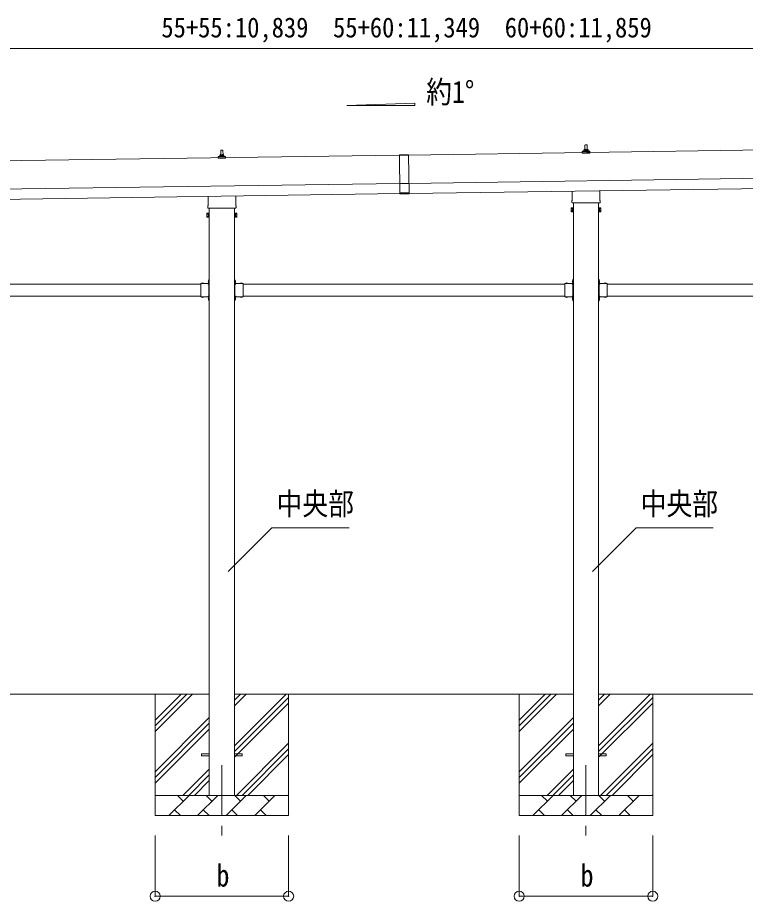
# Model space of a CAD drawing. Units: millimetres, scale not verified. Extents: x -13976 to 14131, y -9754 to 9646.
# Drawn here: x 3091 to 6688, y -704 to 3665 of the extents above; entities that cross this region are included whole.
import ezdxf
from ezdxf.enums import TextEntityAlignment as Align

# ---------------------------------------------------------------- set-up
doc = ezdxf.new("R2010")
doc.units = ezdxf.units.MM
doc.header["$LTSCALE"] = 50
doc.header["$PDMODE"] = 32
doc.header["$PDSIZE"] = 50
doc.linetypes.add('CHAIN1', pattern=[8, 5, -1, 1, -1])
doc.linetypes.add('USER8', pattern=[4, 3, -1])
for name, color, linetype, lineweight in [('0-1_壁線', 7, 'Continuous', 9), ('0-2_建具', 4, 'Continuous', 9), ('0-4_設備', 4, 'Continuous', 9), ('0-6_手摺', 5, 'Continuous', 5), ('0-7_ハッチ', 6, 'Continuous', 9)]:
    doc.layers.add(name, color=color, linetype=linetype, lineweight=lineweight)
doc.styles.add('ＭＳ ゴシック', font='')
doc.styles.get('ＭＳ ゴシック').set_extended_font_data('MS Gothic')

msp = doc.modelspace()

# ---------------------------------------------------------------- linework, layer by layer
at = {"layer": '0-1_壁線'}
for p, q in [((4038.2, 319.78), (2363.2, 319.78)), ((3770.7, 319.78), (3770.7, -280.22)), ((3770.7, 134.73), (3955.75, 319.78)), ((3770.7, 163.01), (3927.46, 319.78)), ((3770.7, 191.3), (3899.18, 319.78)), ((5838.2, 319.78), (4163.2, 319.78)), ((4163.2, 64.68), (4418.3, 319.78)), ((4163.2, 262.67), (4220.31, 319.78)), ((4163.2, 290.95), (4192.02, 319.78)), ((4430.7, 319.78), (4430.7, -280.22)), ((5570.7, 319.78), (5570.7, -280.22)), ((5570.7, 134.73), (5755.75, 319.78)), ((5570.7, 163.01), (5727.46, 319.78)), ((5570.7, 191.3), (5699.18, 319.78)), ((7638.2, 319.78), (5963.2, 319.78)), ((5963.2, 64.68), (6218.3, 319.78)), ((5963.2, 262.67), (6020.31, 319.78)), ((5963.2, 290.95), (5992.02, 319.78)), ((6230.7, 319.78), (6230.7, -280.22)), ((4163.2, 36.39), (4430.7, 303.89)), ((4163.2, 8.11), (4430.7, 275.61)), ((5963.2, 36.39), (6230.7, 303.89)), ((5963.2, 8.11), (6230.7, 275.61)), ((3770.7, -63.26), (4038.2, 204.24)), ((3770.7, -91.55), (4038.2, 175.95)), ((5570.7, -63.26), (5838.2, 204.24)), ((5570.7, -91.55), (5838.2, 175.95)), ((3770.7, -119.83), (4038.2, 147.67)), ((5570.7, -119.83), (5838.2, 147.67)), ((4172.86, -180.22), (4430.7, 77.62)), ((4201.14, -180.22), (4430.7, 49.34)), ((5972.86, -180.22), (6230.7, 77.62)), ((6001.14, -180.22), (6230.7, 49.34)), ((4229.42, -180.22), (4430.7, 21.05)), ((6029.42, -180.22), (6230.7, 21.05)), ((3908.3, -180.22), (4038.2, -50.32)), ((3936.58, -180.22), (4038.2, -78.61)), ((5708.3, -180.22), (5838.2, -50.32)), ((5736.58, -180.22), (5838.2, -78.61)), ((3964.87, -180.22), (4038.2, -106.89)), ((5764.87, -180.22), (5838.2, -106.89)), ((3770.7, -180.22), (4430.7, -180.22)), ((3838.57, -280.22), (3938.57, -180.22)), ((3910.01, -208.78), (3881.46, -180.22)), ((3979.99, -280.22), (4079.99, -180.22)), ((4051.43, -208.78), (4022.88, -180.22)), ((4121.41, -280.22), (4221.41, -180.22)), ((4192.86, -208.78), (4164.3, -180.22)), ((4262.83, -280.22), (4362.83, -180.22)), ((4334.28, -208.78), (4305.72, -180.22)), ((4427.41, -180.22), (4430.7, -176.94)), ((5570.7, -180.22), (6230.7, -180.22)), ((5638.57, -280.22), (5738.57, -180.22)), ((5710.01, -208.78), (5681.46, -180.22)), ((5779.99, -280.22), (5879.99, -180.22)), ((5851.43, -208.78), (5822.88, -180.22)), ((5921.41, -280.22), (6021.41, -180.22)), ((5992.86, -208.78), (5964.3, -180.22)), ((6062.83, -280.22), (6162.83, -180.22)), ((6134.28, -208.78), (6105.72, -180.22)), ((6227.41, -180.22), (6230.7, -176.94)), ((3867.12, -251.67), (3895.67, -280.22)), ((4008.54, -251.67), (4037.09, -280.22)), ((4149.96, -251.67), (4178.52, -280.22)), ((4291.38, -251.67), (4319.94, -280.22)), ((5667.12, -251.67), (5695.67, -280.22)), ((5808.54, -251.67), (5837.09, -280.22)), ((5949.96, -251.67), (5978.52, -280.22)), ((6091.38, -251.67), (6119.94, -280.22)), ((4430.7, -280.22), (3770.7, -280.22)), ((6230.7, -280.22), (5570.7, -280.22))]:
    msp.add_line(p, q, dxfattribs=at)
at = {"layer": '0-2_建具', "color": 7, "linetype": 'CHAIN1'}
for p, q in [((4100.7, -30.22), (4100.7, -379.22)), ((5900.7, -30.22), (5900.7, -379.22))]:
    msp.add_line(p, q, dxfattribs=at)
at = {"layer": '0-4_設備'}
for p, q in [((10388.09, 3062.44), (5023.14, 2985.8)), ((5894.92, 3011.18), (5895.65, 3034.71)), ((5896.65, 3035.68), (5905.2, 3035.68)), ((5906.2, 3034.71), (5906.92, 3011.18)), ((4978.14, 2985.16), (-386.81, 2908.51)), ((4082.67, 2969.97), (4082.67, 2977.68)), ((4083.06, 2978.47), (4118.79, 2978.47)), ((4083.44, 2978.66), (4090.16, 2980.29)), ((4090.54, 2980.47), (4111.31, 2980.47)), ((4090.92, 2981.26), (4090.92, 2985.47)), ((4091.92, 2985.47), (4109.92, 2985.47)), ((4094.92, 2985.47), (4095.65, 3009)), ((4096.65, 3009.97), (4105.2, 3009.97)), ((4106.2, 3009), (4106.92, 2985.47)), ((4110.92, 2981.26), (4110.92, 2985.47)), ((4118.41, 2978.66), (4111.69, 2980.29)), ((4119.17, 2969.97), (4119.17, 2977.68)), ((4978.13, 2986.16), (5023.12, 2986.8)), ((4978.13, 2986.16), (4980.87, 2794.18)), ((5023.14, 2985.8), (4978.14, 2985.16)), ((5023.12, 2986.8), (5025.86, 2794.82)), ((5882.67, 2995.68), (5882.67, 3003.4)), ((5919.17, 2995.68), (5882.67, 2995.68)), ((5883.06, 3004.18), (5918.79, 3004.18)), ((5883.44, 3004.37), (5890.16, 3006)), ((5890.54, 3006.18), (5911.31, 3006.18)), ((5890.92, 3006.97), (5890.92, 3011.18)), ((5891.92, 3011.18), (5909.92, 3011.18)), ((5910.92, 3006.97), (5910.92, 3011.18)), ((5918.41, 3004.37), (5911.69, 3006)), ((5919.17, 2995.68), (5919.17, 3003.4)), ((4119.17, 2969.97), (4082.67, 2969.97)), ((5025.14, 2845.81), (10390.09, 2922.45)), ((-384.81, 2768.53), (4980.14, 2845.17)), ((5025.14, 2845.31), (4980.15, 2844.67)), ((5025.85, 2795.82), (10390.8, 2872.46)), ((5025.79, 2799.82), (4980.8, 2799.17)), ((5832.62, 2761.7), (5832.62, 2807.34)), ((5969.22, 2809.29), (5969.22, 2761.7)), ((-384.1, 2718.53), (4980.85, 2795.17)), ((4032.62, 2735.98), (4032.62, 2781.63)), ((4169.22, 2783.58), (4169.22, 2735.98)), ((5025.86, 2794.82), (4980.87, 2794.18)), ((5830.92, 2752.92), (5830.92, 2758.42)), ((5970.92, 2758.42), (5970.92, 2752.92)), ((4030.92, 2727.21), (4030.92, 2732.71)), ((4168.86, 2723.71), (4032.99, 2723.71)), ((4038.2, 2723.71), (4038.2, -180.22)), ((4163.2, -180.22), (4163.2, 2723.71)), ((4170.92, 2732.71), (4170.92, 2727.21)), ((5826.92, 2723.42), (5827.68, 2724.74)), ((5826.92, 2723.42), (5826.92, 2706.42)), ((5833.92, 2719.83), (5827.68, 2719.83)), ((5833.92, 2710.02), (5827.68, 2710.02)), ((5968.86, 2749.42), (5832.99, 2749.42)), ((5838.2, 2749.42), (5838.2, -180.22)), ((5963.2, -180.22), (5963.2, 2749.42)), ((5967.92, 2719.83), (5974.17, 2719.83)), ((5967.92, 2710.02), (5974.17, 2710.02)), ((5974.92, 2723.42), (5974.17, 2724.74)), ((5974.92, 2723.42), (5974.92, 2706.42)), ((4026.92, 2697.71), (4027.68, 2699.02)), ((4026.92, 2697.71), (4026.92, 2680.71)), ((4026.92, 2680.71), (4027.68, 2679.39)), ((4033.92, 2694.12), (4027.68, 2694.12)), ((4033.92, 2684.3), (4027.68, 2684.3)), ((4033.92, 2679.39), (4027.68, 2679.39)), ((4036.42, 2680.01), (4033.92, 2680.01)), ((4165.42, 2680.01), (4167.92, 2680.01)), ((4167.92, 2694.12), (4174.17, 2694.12)), ((4167.92, 2684.3), (4174.17, 2684.3)), ((4167.92, 2679.39), (4174.17, 2679.39)), ((4174.92, 2697.71), (4174.17, 2699.02)), ((4174.92, 2680.71), (4174.17, 2679.39)), ((4174.92, 2697.71), (4174.92, 2680.71)), ((5826.92, 2706.42), (5827.68, 2705.11)), ((5833.92, 2705.11), (5827.68, 2705.11)), ((5836.42, 2705.72), (5833.92, 2705.72)), ((5965.42, 2705.72), (5967.92, 2705.72)), ((5967.92, 2705.11), (5974.17, 2705.11)), ((5974.92, 2706.42), (5974.17, 2705.11)), ((4035.69, 2366.68), (4036.2, 2366.68)), ((4036.2, 2370.78), (4038.2, 2370.78)), ((4036.2, 2370.78), (4036.2, 2350.78)), ((4036.2, 2366.68), (4036.2, 2354.88)), ((4038.2, 2363.78), (4036.2, 2363.78)), ((4038.2, 2370.78), (4038.2, 2350.78)), ((4165.2, 2370.78), (4163.2, 2370.78)), ((4163.2, 2370.78), (4163.2, 2350.78)), ((4163.2, 2363.78), (4165.2, 2363.78)), ((4165.2, 2370.78), (4165.2, 2350.78)), ((4165.71, 2366.68), (4165.2, 2366.68)), ((4165.2, 2366.68), (4165.2, 2354.88)), ((5835.69, 2366.68), (5836.2, 2366.68)), ((5836.2, 2370.78), (5838.2, 2370.78)), ((5836.2, 2370.78), (5836.2, 2350.78)), ((5836.2, 2366.68), (5836.2, 2354.88)), ((5838.2, 2363.78), (5836.2, 2363.78)), ((5838.2, 2370.78), (5838.2, 2350.78)), ((5965.2, 2370.78), (5963.2, 2370.78)), ((5963.2, 2370.78), (5963.2, 2350.78)), ((5963.2, 2363.78), (5965.2, 2363.78)), ((5965.2, 2370.78), (5965.2, 2350.78)), ((5965.71, 2366.68), (5965.2, 2366.68)), ((5965.2, 2366.68), (5965.2, 2354.88)), ((2405.2, 2347.78), (3996.2, 2347.78)), ((3996.2, 2350.78), (3996.2, 2284.78)), ((3996.2, 2350.78), (4036.2, 2350.78)), ((3999.3, 2351.29), (3999.3, 2350.78)), ((3999.3, 2350.78), (4011.1, 2350.78)), ((4038.2, 2357.78), (4036.2, 2357.78)), ((4036.2, 2346.78), (4036.2, 2288.78)), ((4163.2, 2357.78), (4165.2, 2357.78)), ((4205.2, 2350.78), (4165.2, 2350.78)), ((4165.2, 2346.78), (4165.2, 2288.78)), ((4202.1, 2350.78), (4190.3, 2350.78)), ((4202.1, 2351.29), (4202.1, 2350.78)), ((4205.2, 2350.78), (4205.2, 2284.78)), ((4205.2, 2347.78), (5796.2, 2347.78)), ((5796.2, 2350.78), (5796.2, 2284.78)), ((5796.2, 2350.78), (5836.2, 2350.78)), ((5799.3, 2351.29), (5799.3, 2350.78)), ((5799.3, 2350.78), (5811.1, 2350.78)), ((5838.2, 2357.78), (5836.2, 2357.78)), ((5836.2, 2346.78), (5836.2, 2288.78)), ((5963.2, 2357.78), (5965.2, 2357.78)), ((6005.2, 2350.78), (5965.2, 2350.78)), ((5965.2, 2346.78), (5965.2, 2288.78)), ((6002.1, 2350.78), (5990.3, 2350.78)), ((6002.1, 2351.29), (6002.1, 2350.78)), ((6005.2, 2350.78), (6005.2, 2284.78)), ((6005.2, 2347.78), (7596.2, 2347.78)), ((2405.2, 2287.78), (3996.2, 2287.78)), ((3996.2, 2284.78), (4036.2, 2284.78)), ((3999.3, 2284.27), (3999.3, 2284.78)), ((3999.3, 2284.78), (4011.1, 2284.78)), ((4032.2, 2287.78), (4037.7, 2287.78)), ((4036.2, 2286.78), (4032.2, 2286.78)), ((4035.69, 2280.68), (4036.2, 2280.68)), ((4036.2, 2284.78), (4036.2, 2264.78)), ((4036.2, 2280.68), (4036.2, 2268.88)), ((4038.2, 2277.78), (4036.2, 2277.78)), ((4038.2, 2284.78), (4038.2, 2264.78)), ((4163.2, 2284.78), (4163.2, 2264.78)), ((4163.2, 2277.78), (4165.2, 2277.78)), ((4169.2, 2287.78), (4163.7, 2287.78)), ((4165.2, 2286.78), (4169.2, 2286.78)), ((4165.2, 2284.78), (4165.2, 2264.78)), ((4205.2, 2284.78), (4165.2, 2284.78)), ((4165.71, 2280.68), (4165.2, 2280.68)), ((4165.2, 2280.68), (4165.2, 2268.88)), ((4202.1, 2284.78), (4190.3, 2284.78)), ((4202.1, 2284.27), (4202.1, 2284.78)), ((4205.2, 2287.78), (5796.2, 2287.78)), ((5796.2, 2284.78), (5836.2, 2284.78)), ((5799.3, 2284.27), (5799.3, 2284.78)), ((5799.3, 2284.78), (5811.1, 2284.78)), ((5832.2, 2287.78), (5837.7, 2287.78)), ((5836.2, 2286.78), (5832.2, 2286.78)), ((5835.69, 2280.68), (5836.2, 2280.68)), ((5836.2, 2284.78), (5836.2, 2264.78)), ((5836.2, 2280.68), (5836.2, 2268.88)), ((5838.2, 2277.78), (5836.2, 2277.78)), ((5838.2, 2284.78), (5838.2, 2264.78)), ((5963.2, 2284.78), (5963.2, 2264.78)), ((5963.2, 2277.78), (5965.2, 2277.78)), ((5969.2, 2287.78), (5963.7, 2287.78)), ((5965.2, 2286.78), (5969.2, 2286.78)), ((5965.2, 2284.78), (5965.2, 2264.78)), ((6005.2, 2284.78), (5965.2, 2284.78)), ((5965.71, 2280.68), (5965.2, 2280.68)), ((5965.2, 2280.68), (5965.2, 2268.88)), ((6002.1, 2284.78), (5990.3, 2284.78)), ((6002.1, 2284.27), (6002.1, 2284.78)), ((6005.2, 2287.78), (7596.2, 2287.78)), ((4038.2, 2271.78), (4036.2, 2271.78)), ((4036.2, 2264.78), (4038.2, 2264.78)), ((4163.2, 2271.78), (4165.2, 2271.78)), ((4165.2, 2264.78), (4163.2, 2264.78)), ((5838.2, 2271.78), (5836.2, 2271.78)), ((5836.2, 2264.78), (5838.2, 2264.78)), ((5963.2, 2271.78), (5965.2, 2271.78)), ((5965.2, 2264.78), (5963.2, 2264.78)), ((4000.7, 24.28), (4038.2, 24.28)), ((4000.7, 15.28), (4000.7, 24.28)), ((4000.7, 15.28), (4038.2, 15.28)), ((4163.2, 24.28), (4200.7, 24.28)), ((4163.2, 15.28), (4200.7, 15.28)), ((4200.7, 15.28), (4200.7, 24.28)), ((5800.7, 24.28), (5838.2, 24.28)), ((5800.7, 15.28), (5800.7, 24.28)), ((5800.7, 15.28), (5838.2, 15.28)), ((5963.2, 24.28), (6000.7, 24.28)), ((5963.2, 15.28), (6000.7, 15.28)), ((6000.7, 15.28), (6000.7, 24.28))]:
    msp.add_line(p, q, dxfattribs=at)
for points in [[(4719.04, 3230.35), (5055.04, 3242.77), (5055.04, 3230.35)], [(5836.42, 2704.42), (5836.42, 2725.42), (5838.42, 2725.42), (5838.42, 2704.42)], [(5965.42, 2704.42), (5965.42, 2725.42), (5963.42, 2725.42), (5963.42, 2704.42)], [(4036.42, 2678.71), (4036.42, 2699.71), (4038.42, 2699.71), (4038.42, 2678.71)], [(4165.42, 2678.71), (4165.42, 2699.71), (4163.42, 2699.71), (4163.42, 2678.71)]]:
    msp.add_lwpolyline(points, close=True, dxfattribs=at)
for points in [[(5833.92, 2705.11), (5833.92, 2724.74), (5827.68, 2724.74)], [(5833.92, 2705.72), (5833.92, 2724.12), (5836.42, 2724.12)], [(5967.92, 2705.72), (5967.92, 2724.12), (5965.42, 2724.12)], [(5967.92, 2705.11), (5967.92, 2724.74), (5974.17, 2724.74)], [(4033.92, 2679.39), (4033.92, 2699.02), (4027.68, 2699.02)], [(4033.92, 2680.01), (4033.92, 2698.41), (4036.42, 2698.41)], [(4167.92, 2680.01), (4167.92, 2698.41), (4165.42, 2698.41)], [(4167.92, 2679.39), (4167.92, 2699.02), (4174.17, 2699.02)], [(4035.69, 2366.68), (4035.69, 2354.88), (4036.2, 2354.88)], [(4165.71, 2366.68), (4165.71, 2354.88), (4165.2, 2354.88)], [(5835.69, 2366.68), (5835.69, 2354.88), (5836.2, 2354.88)], [(5965.71, 2366.68), (5965.71, 2354.88), (5965.2, 2354.88)], [(3999.3, 2351.29), (4011.1, 2351.29), (4011.1, 2350.78)], [(4036.2, 2346.78), (4032.2, 2346.78), (4032.2, 2348.78), (4036.2, 2348.78)], [(4032.2, 2347.78), (4037.7, 2347.78), (4037.7, 2287.78)], [(4169.2, 2347.78), (4163.7, 2347.78), (4163.7, 2287.78)], [(4165.2, 2346.78), (4169.2, 2346.78), (4169.2, 2348.78), (4165.2, 2348.78)], [(4202.1, 2351.29), (4190.3, 2351.29), (4190.3, 2350.78)], [(5799.3, 2351.29), (5811.1, 2351.29), (5811.1, 2350.78)], [(5836.2, 2346.78), (5832.2, 2346.78), (5832.2, 2348.78), (5836.2, 2348.78)], [(5832.2, 2347.78), (5837.7, 2347.78), (5837.7, 2287.78)], [(5969.2, 2347.78), (5963.7, 2347.78), (5963.7, 2287.78)], [(5965.2, 2346.78), (5969.2, 2346.78), (5969.2, 2348.78), (5965.2, 2348.78)], [(6002.1, 2351.29), (5990.3, 2351.29), (5990.3, 2350.78)], [(3999.3, 2284.27), (4011.1, 2284.27), (4011.1, 2284.78)], [(4036.2, 2288.78), (4032.2, 2288.78), (4032.2, 2286.78)], [(4035.69, 2280.68), (4035.69, 2268.88), (4036.2, 2268.88)], [(4165.2, 2288.78), (4169.2, 2288.78), (4169.2, 2286.78)], [(4165.71, 2280.68), (4165.71, 2268.88), (4165.2, 2268.88)], [(4202.1, 2284.27), (4190.3, 2284.27), (4190.3, 2284.78)], [(5799.3, 2284.27), (5811.1, 2284.27), (5811.1, 2284.78)], [(5836.2, 2288.78), (5832.2, 2288.78), (5832.2, 2286.78)], [(5835.69, 2280.68), (5835.69, 2268.88), (5836.2, 2268.88)], [(5965.2, 2288.78), (5969.2, 2288.78), (5969.2, 2286.78)], [(5965.71, 2280.68), (5965.71, 2268.88), (5965.2, 2268.88)], [(6002.1, 2284.27), (5990.3, 2284.27), (5990.3, 2284.78)]]:
    msp.add_lwpolyline(points, dxfattribs=at)
at = {"layer": '0-4_設備', "linetype": 'USER8'}
for points in [[(4033.59, 2363.28), (4036.37, 2361.92), (4036.97, 2360.78)], [(4033.59, 2358.28), (4036.37, 2359.63), (4036.97, 2360.78)], [(4167.81, 2363.28), (4165.03, 2361.92), (4164.42, 2360.78)], [(4167.81, 2358.28), (4165.03, 2359.63), (4164.42, 2360.78)], [(5833.59, 2363.28), (5836.37, 2361.92), (5836.97, 2360.78)], [(5833.59, 2358.28), (5836.37, 2359.63), (5836.97, 2360.78)], [(5967.81, 2363.28), (5965.03, 2361.92), (5964.42, 2360.78)], [(5967.81, 2358.28), (5965.03, 2359.63), (5964.42, 2360.78)], [(4002.7, 2353.39), (4004.05, 2350.61), (4005.2, 2350)], [(4007.7, 2353.39), (4006.34, 2350.61), (4005.2, 2350)], [(4193.7, 2353.39), (4195.05, 2350.61), (4196.2, 2350)], [(4198.7, 2353.39), (4197.34, 2350.61), (4196.2, 2350)], [(5802.7, 2353.39), (5804.05, 2350.61), (5805.2, 2350)], [(5807.7, 2353.39), (5806.34, 2350.61), (5805.2, 2350)], [(5993.7, 2353.39), (5995.05, 2350.61), (5996.2, 2350)], [(5998.7, 2353.39), (5997.34, 2350.61), (5996.2, 2350)], [(4002.7, 2282.17), (4004.05, 2284.94), (4005.2, 2285.55)], [(4007.7, 2282.17), (4006.34, 2284.94), (4005.2, 2285.55)], [(4033.59, 2277.28), (4036.37, 2275.92), (4036.97, 2274.78)], [(4033.59, 2272.28), (4036.37, 2273.63), (4036.97, 2274.78)], [(4167.81, 2277.28), (4165.03, 2275.92), (4164.42, 2274.78)], [(4167.81, 2272.28), (4165.03, 2273.63), (4164.42, 2274.78)], [(4193.7, 2282.17), (4195.05, 2284.94), (4196.2, 2285.55)], [(4198.7, 2282.17), (4197.34, 2284.94), (4196.2, 2285.55)], [(5802.7, 2282.17), (5804.05, 2284.94), (5805.2, 2285.55)], [(5807.7, 2282.17), (5806.34, 2284.94), (5805.2, 2285.55)], [(5833.59, 2277.28), (5836.37, 2275.92), (5836.97, 2274.78)], [(5833.59, 2272.28), (5836.37, 2273.63), (5836.97, 2274.78)], [(5967.81, 2277.28), (5965.03, 2275.92), (5964.42, 2274.78)], [(5967.81, 2272.28), (5965.03, 2273.63), (5964.42, 2274.78)], [(5993.7, 2282.17), (5995.05, 2284.94), (5996.2, 2285.55)], [(5998.7, 2282.17), (5997.34, 2284.94), (5996.2, 2285.55)]]:
    msp.add_lwpolyline(points, dxfattribs=at)
at = {"layer": '0-4_設備'}
for centre, radius, start, end in [((5896.65, 3034.68), 1, 90, 178.60509), ((5905.2, 3034.68), 1, 1.39491, 90), ((4083.67, 2977.68), 1, 103.62699, 180), ((4089.92, 2981.26), 1, 283.62699, 0), ((4095.01, 2984.84), 4.13, 90, 171.17633), ((4091.92, 2984.47), 1, 90, 180), ((4096.65, 3008.97), 1, 90, 178.60509), ((4104.26, 2985.47), 4.83, 133.60282, 180), ((4097.59, 2985.47), 4.83, 0, 46.39718), ((4105.2, 3008.97), 1, 1.39491, 90), ((4106.84, 2984.84), 4.13, 8.82367, 90), ((4109.92, 2984.47), 1, 0, 90), ((4111.92, 2981.26), 1, 180, 256.37301), ((4118.17, 2977.68), 1, 0, 76.37301), ((5883.67, 3003.4), 1, 103.62699, 180), ((5889.92, 3006.97), 1, 283.62699, 0), ((5895.01, 3010.55), 4.13, 90, 171.17633), ((5891.92, 3010.18), 1, 90, 180), ((5904.26, 3011.18), 4.83, 133.60282, 180), ((5897.59, 3011.18), 4.83, 0, 46.39718), ((5906.84, 3010.55), 4.13, 8.82367, 90), ((5909.92, 3010.18), 1, 0, 90), ((5911.92, 3006.97), 1, 180, 256.37301), ((5918.17, 3003.4), 1, 0, 76.37301), ((5834.92, 2758.42), 4, 125.09963, 180), ((5834.92, 2752.92), 4, 180, 194.47751), ((5966.92, 2758.42), 4, 0, 54.90037), ((5966.92, 2752.92), 4, 345.52249, 0), ((4034.92, 2732.71), 4, 125.09963, 180), ((4034.92, 2727.21), 4, 180, 194.47751), ((4034.92, 2727.21), 4, 194.47751, 241.04498), ((4166.92, 2727.21), 4, 298.95502, 345.52249), ((4166.92, 2732.71), 4, 0, 54.90037), ((4166.92, 2727.21), 4, 345.52249, 0), ((5831.27, 2722.28), 4.34, 145.61575, 214.38425), ((5843.17, 2714.92), 16.24, 162.41205, 197.58795), ((5831.27, 2707.56), 4.34, 145.61575, 214.38425), ((5834.92, 2752.92), 4, 194.47751, 241.04498), ((5966.92, 2752.92), 4, 298.95502, 345.52249), ((5958.68, 2714.92), 16.24, 342.41205, 17.58795), ((5970.58, 2722.28), 4.34, 325.61575, 34.38425), ((5970.58, 2707.56), 4.34, 325.61575, 34.38425), ((4031.27, 2696.57), 4.34, 145.61575, 214.38425), ((4043.17, 2689.21), 16.24, 162.41205, 197.58795), ((4031.27, 2681.85), 4.34, 145.61575, 214.38425), ((4158.68, 2689.21), 16.24, 342.41205, 17.58795), ((4170.58, 2696.57), 4.34, 325.61575, 34.38425), ((4170.58, 2681.85), 4.34, 325.61575, 34.38425), ((4041.43, 2360.78), 8.23, 134.2189, 225.7811), ((4159.97, 2360.78), 8.23, 314.2189, 45.7811), ((5841.43, 2360.78), 8.23, 134.2189, 225.7811), ((5959.97, 2360.78), 8.23, 314.2189, 45.7811), ((4005.2, 2345.55), 8.23, 44.2189, 135.7811), ((4036.2, 2350.78), 2, 270, 0), ((4165.2, 2350.78), 2, 180, 270), ((4196.2, 2345.55), 8.23, 44.2189, 135.7811), ((5805.2, 2345.55), 8.23, 44.2189, 135.7811), ((5836.2, 2350.78), 2, 270, 0), ((5965.2, 2350.78), 2, 180, 270), ((5996.2, 2345.55), 8.23, 44.2189, 135.7811), ((4005.2, 2290.01), 8.23, 224.2189, 315.7811), ((4041.43, 2274.78), 8.23, 134.2189, 225.7811), ((4036.2, 2284.78), 2, 0, 90), ((4165.2, 2284.78), 2, 90, 180), ((4159.97, 2274.78), 8.23, 314.2189, 45.7811), ((4196.2, 2290.01), 8.23, 224.2189, 315.7811), ((5805.2, 2290.01), 8.23, 224.2189, 315.7811), ((5841.43, 2274.78), 8.23, 134.2189, 225.7811), ((5836.2, 2284.78), 2, 0, 90), ((5965.2, 2284.78), 2, 90, 180), ((5959.97, 2274.78), 8.23, 314.2189, 45.7811), ((5996.2, 2290.01), 8.23, 224.2189, 315.7811)]:
    msp.add_arc(centre, radius, start, end, dxfattribs=at)
at = {"layer": '0-6_手摺', "color": 6, "lineweight": 9}
for p, q in [((-417.82, 3512.72), (10421.18, 3512.72)), ((3770.78, -679.22), (3770.78, -379.22)), ((5570.78, -679.22), (5570.78, -379.22))]:
    msp.add_line(p, q, dxfattribs=at)
for points in [[(3770.78, -679.22), (4430.78, -679.22), (4430.78, -379.22)], [(5570.78, -679.22), (6230.78, -679.22), (6230.78, -379.22)]]:
    msp.add_lwpolyline(points, dxfattribs=at)
at = {"layer": '0-6_手摺', "color": 6}
for p in [(3770.78, -679.22), (4430.78, -679.22), (5570.78, -679.22), (6230.78, -679.22)]:
    msp.add_point(p, dxfattribs=at)
at = {"layer": '0-7_ハッチ'}
for p, q in [((4348.33, 1141.85), (4132.33, 925.85)), ((4729.65, 1141.85), (4348.33, 1141.85)), ((6148.33, 1141.85), (5932.33, 925.85)), ((6529.65, 1141.85), (6148.33, 1141.85))]:
    msp.add_line(p, q, dxfattribs=at)

# ---------------------------------------------------------------- texts
at = {"layer": '0-4_設備', "color": 7, "style": 'ＭＳ ゴシック', "width": 0.85}
msp.add_text('約1°', height=110, dxfattribs=at).set_placement((5110.72, 3210.13), align=Align.BOTTOM_LEFT)
at = {"layer": '0-6_手摺', "color": 7, "style": 'ＭＳ ゴシック'}
for s, height, width, p in [('55+55:10,839\u300055+60:11,349\u300060+60:11,859', 98.97, 0.9, (3801.68, 3537.72)), ('b', 110, 0.85, (4074.53, -664.22)), ('b', 110, 0.85, (5874.53, -664.22))]:
    msp.add_text(s, height=height, dxfattribs=dict(at, width=width)).set_placement(p, align=Align.BOTTOM_LEFT)
at = {"layer": '0-7_ハッチ', "color": 7, "style": 'ＭＳ ゴシック', "width": 0.85}
for p in [(4370.96, 1173.2), (6170.96, 1173.2)]:
    msp.add_text('中央部', height=110, dxfattribs=at).set_placement(p, align=Align.BOTTOM_LEFT)

doc.saveas('drawing.dxf')
